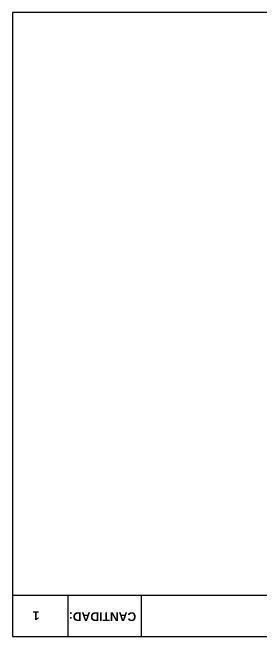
# Model space of a CAD drawing. Header units: millimetres. Extents: x -108.9 to -34.4, y 209.3 to 216.5.
# Drawn here: x -42.91 to -40.05, y 209.3 to 216.48 of the extents above; entities that cross this region are included whole.
import ezdxf

# ---------------------------------------------------------------- set-up
doc = ezdxf.new("R2010")
doc.units = ezdxf.units.MM
doc.layers.add('ROTULO', color=7, linetype='Continuous')
doc.layers.add('TXT', color=3, linetype='Continuous')
doc.styles.add('ARIALBOLD', font='')
doc.styles.get('ARIALBOLD').set_extended_font_data('Arial', bold=True)

msp = doc.modelspace()

# ---------------------------------------------------------------- linework, layer by layer
at = {"layer": 'DEFPOINTS'}
for points in [[(-42.9065, 216.4768), (-42.9065, 209.3018), (-34.4065, 209.3018), (-34.4065, 216.4768)], [(-34.4065, 216.4768), (-42.9065, 216.4768), (-42.9065, 209.3018), (-34.4065, 209.3018)]]:
    msp.add_lwpolyline(points, close=True, dxfattribs=at)
at = {"layer": 'ROTULO'}
for p, q in [((-42.2649, 209.3018), (-42.2649, 209.7741)), ((-41.4233, 209.3018), (-41.4233, 209.7741))]:
    msp.add_line(p, q, dxfattribs=at)
at = {"layer": 'TXT'}
msp.add_line((-35.3412, 209.7741), (-42.9065, 209.7741), dxfattribs=at)

# ---------------------------------------------------------------- texts
at = {"layer": 'TXT', "char_height": 0.15, "width": 4.172499, "attachment_point": 1, "rotation": 180, "style": 'ARIALBOLD'}
for s, insert in [('{\\H0.6667x;1}', (-42.5973, 209.492)), ('{\\H0.6667x;CANTIDAD:}', (-41.4836, 209.48))]:
    msp.add_mtext(s, dxfattribs=dict(at, insert=insert))

doc.saveas('drawing.dxf')
